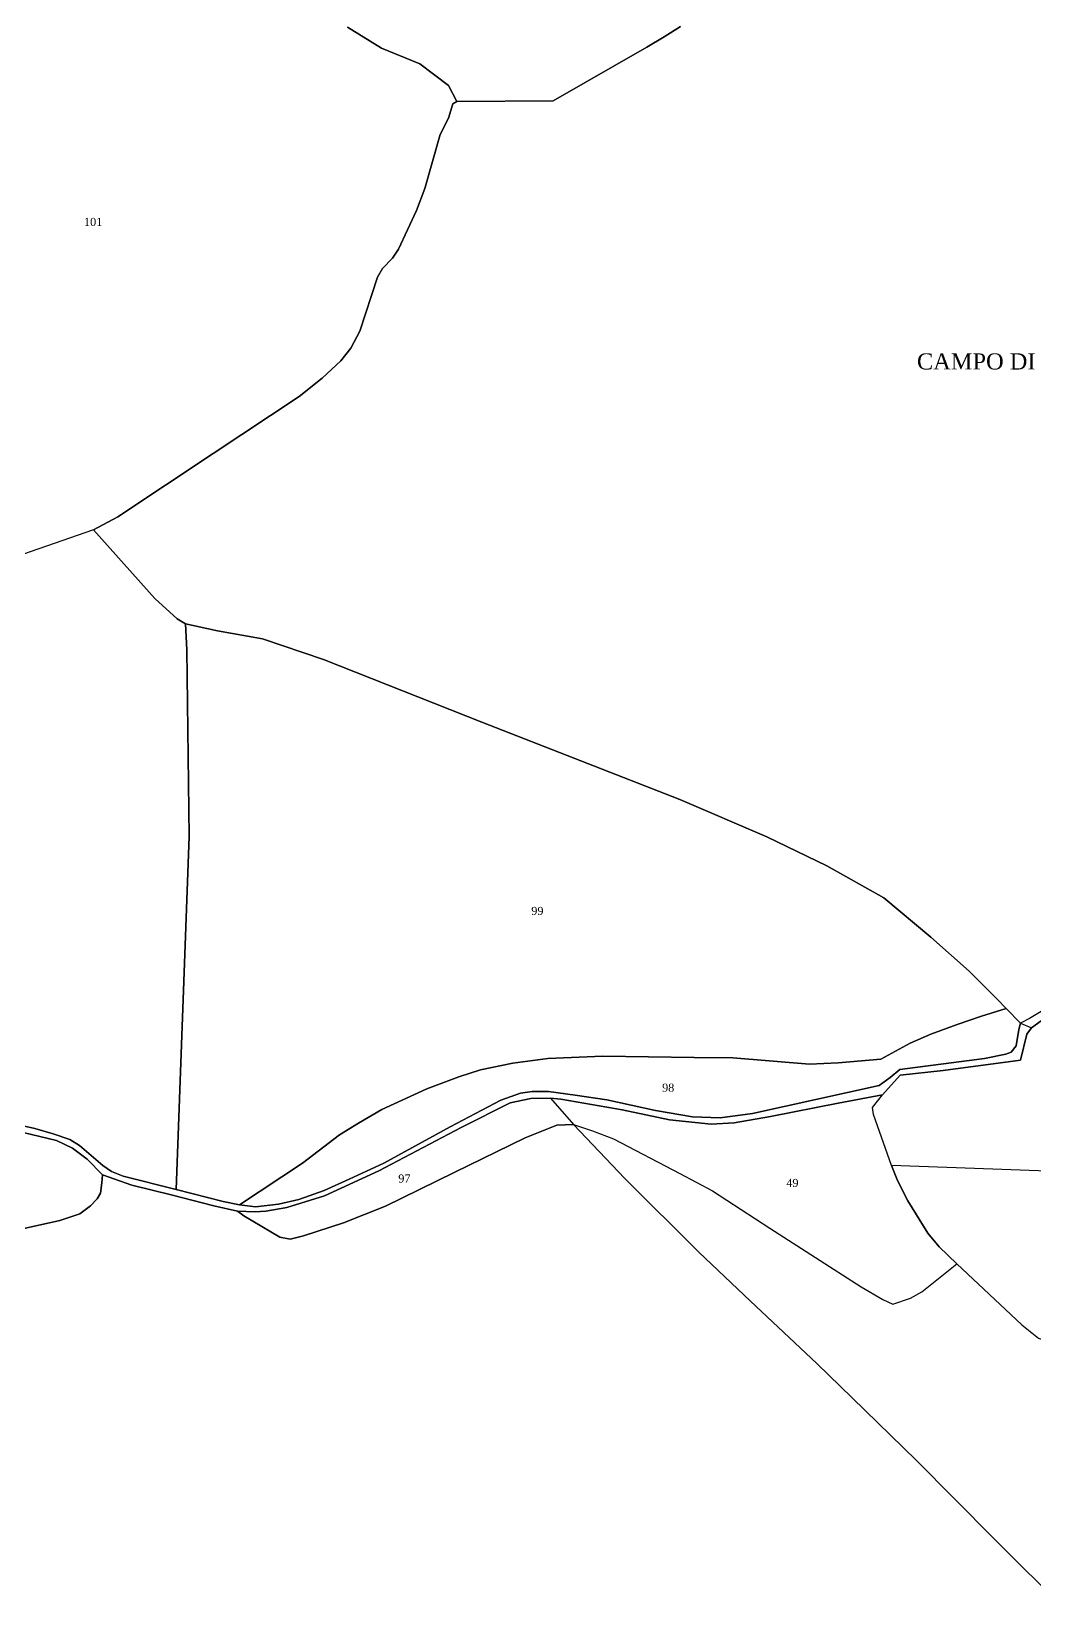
# Model space of a CAD drawing. Extents: x 1205702 to 1209344, y 6150197 to 6152796.
# Drawn here: x 1208218.1 to 1208466.6, y 6150844.7 to 6151235.9 of the extents above; entities that cross this region are included whole.
import ezdxf

# ---------------------------------------------------------------- set-up
doc = ezdxf.new("R2010")
doc.units = 0
doc.linetypes.add('CONTINU', pattern=[0])
for name, color, linetype in [('1LIEUDIT', 7, 'CONTINU'), ('1PARCELLE', 7, 'CONTINU'), ('1SUBDSECT', 7, 'CONTINU'), ('1TRONFLUV', 7, 'CONTINU'), ('3LIEUDITTEX', 7, 'CONTINU'), ('3PARCELLETEX', 7, 'CONTINU')]:
    doc.layers.add(name, color=color, linetype=linetype)
doc.styles.get("Standard").update_dxf_attribs({"font": 'Times New Roman'})

msp = doc.modelspace()

# ---------------------------------------------------------------- linework, layer by layer
at = {"layer": '1LIEUDIT'}
for points in [[(1208296.34, 6151236.98), (1208304.77, 6151231.84), (1208314.27, 6151227.91), (1208321.41, 6151222.58), (1208323.43, 6151218.63), (1208322.47, 6151218.06), (1208321.41, 6151214.52), (1208319.33, 6151210.47), (1208315.54, 6151197.06), (1208313.44, 6151191.58), (1208308.99, 6151182.06), (1208307.52, 6151179.78), (1208305.05, 6151177.22), (1208303.85, 6151175.07), (1208299.43, 6151161.71), (1208297.18, 6151157.56), (1208294.72, 6151154.39), (1208290.1, 6151150.08), (1208284.38, 6151145.57), (1208263.08, 6151131.4), (1208239.44, 6151115.75), (1208233.45, 6151112.55), (1208248.65, 6151095.49), (1208254.14, 6151090.49), (1208256.24, 6151089.25), (1208264.19, 6151087.51), (1208275.28, 6151085.53), (1208290.42, 6151080.41), (1208329.62, 6151064.91), (1208378.7, 6151045.72), (1208400.27, 6151036.52), (1208415.15, 6151029.3), (1208429.28, 6151021.38), (1208440.95, 6151011.64), (1208450.37, 6151003.23), (1208457.37, 6150996.31), (1208459.56, 6150993.99), (1208463.13, 6150990.36), (1208463.13, 6150990.36), (1208465.87, 6150989.24), (1208464.72, 6150987.64), (1208463.16, 6150981.17), (1208443.94, 6150978.62), (1208433.31, 6150977.46), (1208428.94, 6150972.65), (1208417.97, 6150970.56), (1208401.22, 6150967.27), (1208392.22, 6150965.7), (1208386.5, 6150965.31), (1208376.12, 6150966.44), (1208364.45, 6150968.89), (1208349.2, 6150971.53), (1208346.66, 6150971.75), (1208341.81, 6150971.74), (1208336.68, 6150970.61), (1208324.55, 6150964.51), (1208304.17, 6150953.77), (1208290.68, 6150947.58), (1208281.33, 6150944.7), (1208276.17, 6150943.84), (1208273.53, 6150943.66), (1208269.11, 6150943.81), (1208263.27, 6150945.15), (1208252.72, 6150947.81), (1208242.92, 6150950.22), (1208235.65, 6150952.79), (1208231.9, 6150956.64), (1208228.26, 6150959.37), (1208224.29, 6150961.31), (1208216.05, 6150963.31)], [(1208378.9, 6151237.15), (1208374.88, 6151234.61), (1208370.56, 6151232.03), (1208347.34, 6151218.77), (1208323.43, 6151218.63), (1208322.47, 6151218.06), (1208321.41, 6151214.52), (1208319.33, 6151210.47), (1208315.54, 6151197.06), (1208313.44, 6151191.58), (1208308.99, 6151182.06), (1208307.52, 6151179.78), (1208305.05, 6151177.22), (1208303.85, 6151175.07), (1208299.43, 6151161.71), (1208297.18, 6151157.56), (1208294.72, 6151154.39), (1208290.1, 6151150.08), (1208284.38, 6151145.57), (1208263.08, 6151131.4), (1208239.44, 6151115.75), (1208233.45, 6151112.55), (1208248.65, 6151095.49), (1208254.14, 6151090.49), (1208256.24, 6151089.25), (1208264.19, 6151087.51), (1208275.28, 6151085.53), (1208290.42, 6151080.41), (1208329.62, 6151064.91), (1208378.7, 6151045.72), (1208400.27, 6151036.52), (1208415.15, 6151029.3), (1208429.28, 6151021.38), (1208440.95, 6151011.64), (1208450.37, 6151003.23), (1208457.37, 6150996.31), (1208459.56, 6150993.99), (1208463.13, 6150990.36), (1208463.13, 6150990.36), (1208465.87, 6150989.24), (1208470.64, 6150992.69)], [(1208470.64, 6150992.69), (1208465.87, 6150989.24), (1208464.72, 6150987.64), (1208463.16, 6150981.17), (1208443.94, 6150978.62), (1208433.31, 6150977.46), (1208428.94, 6150972.65), (1208417.97, 6150970.56), (1208401.22, 6150967.27), (1208392.22, 6150965.7), (1208386.5, 6150965.31), (1208376.12, 6150966.44), (1208364.45, 6150968.89), (1208349.2, 6150971.53), (1208346.66, 6150971.75), (1208352.39, 6150965.25), (1208365.13, 6150951.92), (1208383.45, 6150933.61), (1208396.21, 6150921.5), (1208412.66, 6150906.09), (1208421.4, 6150897.61), (1208437.24, 6150882.12), (1208456.54, 6150862.72), (1208474.66, 6150844.68)], [(1208216.05, 6150963.31), (1208224.29, 6150961.31), (1208228.26, 6150959.37), (1208231.9, 6150956.64), (1208235.65, 6150952.79), (1208242.92, 6150950.22), (1208252.72, 6150947.81), (1208263.27, 6150945.15), (1208269.11, 6150943.81), (1208273.53, 6150943.66), (1208276.17, 6150943.84), (1208281.33, 6150944.7), (1208290.68, 6150947.58), (1208304.17, 6150953.77), (1208324.55, 6150964.51), (1208336.68, 6150970.61), (1208341.81, 6150971.74), (1208346.66, 6150971.75), (1208352.39, 6150965.25), (1208352.39, 6150965.25), (1208365.13, 6150951.92), (1208383.45, 6150933.61), (1208396.21, 6150921.5), (1208412.66, 6150906.09), (1208421.4, 6150897.61), (1208437.24, 6150882.12), (1208456.54, 6150862.72), (1208474.66, 6150844.68)]]:
    msp.add_lwpolyline(points, dxfattribs=at)
at = {"layer": '1PARCELLE'}
for points in [[(1208296.34, 6151236.98), (1208304.77, 6151231.84), (1208314.27, 6151227.91), (1208321.41, 6151222.58), (1208323.43, 6151218.63), (1208323.43, 6151218.63), (1208322.47, 6151218.06), (1208321.41, 6151214.52), (1208319.33, 6151210.47), (1208315.54, 6151197.06), (1208313.44, 6151191.58), (1208308.99, 6151182.06), (1208307.52, 6151179.78), (1208305.05, 6151177.22), (1208303.85, 6151175.07), (1208299.43, 6151161.71), (1208297.18, 6151157.56), (1208294.72, 6151154.39), (1208290.1, 6151150.08), (1208284.38, 6151145.57), (1208263.08, 6151131.4), (1208239.44, 6151115.75), (1208233.45, 6151112.55), (1208210.03, 6151104.43)], [(1208472.34, 6150995.74), (1208465.4, 6150991.52), (1208463.13, 6150990.36), (1208459.56, 6150993.99), (1208457.37, 6150996.31), (1208450.37, 6151003.23), (1208440.95, 6151011.64), (1208429.28, 6151021.38), (1208415.15, 6151029.3), (1208400.27, 6151036.52), (1208378.7, 6151045.72), (1208329.62, 6151064.91), (1208290.42, 6151080.41), (1208275.28, 6151085.53), (1208264.19, 6151087.51), (1208256.24, 6151089.25), (1208254.14, 6151090.49), (1208248.65, 6151095.49), (1208233.45, 6151112.55), (1208239.44, 6151115.75), (1208263.08, 6151131.4), (1208284.38, 6151145.57), (1208290.1, 6151150.08), (1208294.72, 6151154.39), (1208297.18, 6151157.56), (1208299.43, 6151161.71), (1208303.85, 6151175.07), (1208305.05, 6151177.22), (1208307.52, 6151179.78), (1208308.99, 6151182.06), (1208313.44, 6151191.58), (1208315.54, 6151197.06), (1208319.33, 6151210.47), (1208321.41, 6151214.52), (1208322.47, 6151218.06), (1208323.43, 6151218.63), (1208323.43, 6151218.63), (1208347.34, 6151218.77), (1208370.56, 6151232.03), (1208374.88, 6151234.61), (1208378.9, 6151237.15)], [(1208212.65, 6150965.71), (1208218.87, 6150964.27), (1208223.41, 6150962.96), (1208227.54, 6150961.53), (1208229.95, 6150960.1), (1208235.73, 6150955.07), (1208237.94, 6150953.61), (1208240.79, 6150952.44), (1208253.93, 6150949.2), (1208257.15, 6151036.55), (1208256.53, 6151082.79), (1208256.24, 6151089.25), (1208256.24, 6151089.25), (1208254.14, 6151090.49), (1208248.65, 6151095.49), (1208233.45, 6151112.55), (1208210.03, 6151104.43)], [(1208205.04, 6150937.06), (1208225.13, 6150941.52), (1208230.04, 6150943.15), (1208232.71, 6150945.12), (1208234.38, 6150946.83), (1208235.2, 6150948.26), (1208235.48, 6150950.83), (1208235.65, 6150952.79), (1208242.92, 6150950.22), (1208252.72, 6150947.81), (1208263.27, 6150945.15), (1208269.11, 6150943.81), (1208270.65, 6150942.62), (1208279.57, 6150937.4), (1208282.16, 6150936.84), (1208285.48, 6150937.73), (1208295.41, 6150940.89), (1208305.81, 6150945.07), (1208322.84, 6150953.41), (1208340.39, 6150962), (1208348.25, 6150965.06), (1208352.39, 6150965.25), (1208365.13, 6150951.92), (1208383.45, 6150933.61), (1208396.21, 6150921.5), (1208412.66, 6150906.09), (1208421.4, 6150897.61), (1208437.24, 6150882.12), (1208456.54, 6150862.72), (1208474.66, 6150844.68)], [(1208216.05, 6150963.31), (1208224.29, 6150961.31), (1208228.26, 6150959.37), (1208231.9, 6150956.64), (1208235.65, 6150952.79), (1208235.48, 6150950.83), (1208235.2, 6150948.26), (1208234.38, 6150946.83), (1208232.71, 6150945.12), (1208230.04, 6150943.15), (1208225.13, 6150941.52), (1208205.04, 6150937.06)], [(1208474.66, 6150844.68), (1208456.54, 6150862.72), (1208437.24, 6150882.12), (1208421.4, 6150897.61), (1208412.66, 6150906.09), (1208396.21, 6150921.5), (1208383.45, 6150933.61), (1208365.13, 6150951.92), (1208352.39, 6150965.25), (1208357.07, 6150963.71), (1208362.25, 6150961.73), (1208378.71, 6150953.13), (1208386.84, 6150948.81), (1208401, 6150939.61), (1208423.63, 6150925.1), (1208429.03, 6150921.91), (1208431.47, 6150920.73), (1208435.87, 6150922.29), (1208438.72, 6150923.82), (1208447.38, 6150930.75), (1208463.49, 6150915.66), (1208467.57, 6150912.37)]]:
    msp.add_lwpolyline(points, dxfattribs=at)
for points in [[(1208459.56, 6150993.99), (1208457.37, 6150996.31), (1208450.37, 6151003.23), (1208440.95, 6151011.64), (1208429.28, 6151021.38), (1208415.15, 6151029.3), (1208400.27, 6151036.52), (1208378.7, 6151045.72), (1208329.62, 6151064.91), (1208290.42, 6151080.41), (1208275.28, 6151085.53), (1208264.19, 6151087.51), (1208256.24, 6151089.25), (1208256.53, 6151082.79), (1208257.15, 6151036.55), (1208253.93, 6150949.2), (1208265.59, 6150946.19), (1208269.6, 6150945.35), (1208285.2, 6150955.69), (1208294.4, 6150962.68), (1208299.07, 6150965.61), (1208304.91, 6150968.99), (1208316.01, 6150974.07), (1208323.99, 6150977.09), (1208329.33, 6150978.77), (1208337.31, 6150980.44), (1208345.98, 6150981.57), (1208359.67, 6150982.2), (1208382.29, 6150981.85), (1208391.89, 6150981.74), (1208410.84, 6150980.24), (1208417.98, 6150980.55), (1208428.56, 6150981.44), (1208435.79, 6150985.4), (1208440.94, 6150987.66), (1208447.44, 6150990.04), (1208453.49, 6150992.07), (1208459.56, 6150993.99)], [(1208502.56, 6151013.14), (1208503.25, 6151011.95), (1208511.2, 6151005.24), (1208515.91, 6151002.23), (1208520.59, 6150999.9), (1208508.45, 6150985.81), (1208498.01, 6150974.85), (1208474.4, 6150953.5), (1208451.71, 6150954.4), (1208431.2, 6150955.13), (1208426.67, 6150967.77), (1208426.48, 6150969.51), (1208428.94, 6150972.65), (1208433.31, 6150977.46), (1208443.94, 6150978.62), (1208463.16, 6150981.17), (1208464.72, 6150987.64), (1208465.87, 6150989.24), (1208470.64, 6150992.69), (1208477.9, 6150997.53), (1208483.92, 6151001.31), (1208502.56, 6151013.14)], [(1208463.13, 6150990.36), (1208459.56, 6150993.99), (1208453.49, 6150992.07), (1208447.44, 6150990.04), (1208440.94, 6150987.66), (1208435.79, 6150985.4), (1208428.56, 6150981.44), (1208417.98, 6150980.55), (1208410.84, 6150980.24), (1208391.89, 6150981.74), (1208382.29, 6150981.85), (1208359.67, 6150982.2), (1208345.98, 6150981.57), (1208337.31, 6150980.44), (1208329.33, 6150978.77), (1208323.99, 6150977.09), (1208316.01, 6150974.07), (1208304.91, 6150968.99), (1208299.07, 6150965.61), (1208294.4, 6150962.68), (1208285.2, 6150955.69), (1208269.6, 6150945.35), (1208273.54, 6150944.9), (1208279.28, 6150945.52), (1208284.35, 6150946.67), (1208290.56, 6150948.92), (1208296.83, 6150951.69), (1208305.4, 6150955.67), (1208321.8, 6150964.71), (1208334.34, 6150971.26), (1208339.26, 6150973.04), (1208342.1, 6150973.45), (1208346.22, 6150973.46), (1208352.82, 6150972.55), (1208360.65, 6150971.36), (1208372.66, 6150968.69), (1208381.86, 6150967.15), (1208388.68, 6150966.95), (1208396.76, 6150967.97), (1208428.09, 6150974.9), (1208430.85, 6150976.89), (1208433.19, 6150978.9), (1208454.2, 6150981.64), (1208459.46, 6150982.67), (1208460.78, 6150983.15), (1208462.07, 6150984.76), (1208462.7, 6150988.76), (1208463.13, 6150990.36)], [(1208352.39, 6150965.25), (1208348.25, 6150965.06), (1208340.39, 6150962), (1208322.84, 6150953.41), (1208305.81, 6150945.07), (1208295.41, 6150940.89), (1208285.48, 6150937.73), (1208282.16, 6150936.84), (1208279.57, 6150937.4), (1208270.65, 6150942.62), (1208269.11, 6150943.81), (1208273.53, 6150943.66), (1208276.17, 6150943.84), (1208281.33, 6150944.7), (1208290.68, 6150947.58), (1208304.17, 6150953.77), (1208324.55, 6150964.51), (1208336.68, 6150970.61), (1208341.81, 6150971.74), (1208346.66, 6150971.75), (1208352.39, 6150965.25)], [(1208352.39, 6150965.25), (1208357.07, 6150963.71), (1208362.25, 6150961.73), (1208378.71, 6150953.13), (1208386.84, 6150948.81), (1208401, 6150939.61), (1208423.63, 6150925.1), (1208429.03, 6150921.91), (1208431.47, 6150920.73), (1208435.87, 6150922.29), (1208438.72, 6150923.82), (1208447.38, 6150930.75), (1208442.99, 6150934.97), (1208440.14, 6150938.37), (1208435.21, 6150946.37), (1208432.62, 6150951.4), (1208431.2, 6150955.13), (1208426.67, 6150967.77), (1208426.48, 6150969.51), (1208428.94, 6150972.65), (1208417.97, 6150970.56), (1208401.22, 6150967.27), (1208392.22, 6150965.7), (1208386.5, 6150965.31), (1208376.12, 6150966.44), (1208364.45, 6150968.89), (1208349.2, 6150971.53), (1208346.66, 6150971.75), (1208352.39, 6150965.25)], [(1208474.4, 6150953.5), (1208451.71, 6150954.4), (1208431.2, 6150955.13), (1208432.62, 6150951.4), (1208435.21, 6150946.37), (1208440.14, 6150938.37), (1208442.99, 6150934.97), (1208447.38, 6150930.75), (1208463.49, 6150915.66), (1208467.57, 6150912.37), (1208492.4, 6150904.04), (1208496.11, 6150902.99), (1208509.79, 6150919.17), (1208530.91, 6150944.63), (1208545.96, 6150963.12), (1208513.78, 6150956.69), (1208507.79, 6150952.66), (1208487.4, 6150952.92), (1208474.4, 6150953.5)]]:
    msp.add_lwpolyline(points, close=True, dxfattribs=at)
at = {"layer": '1SUBDSECT'}
msp.add_lwpolyline([(1208378.9, 6151237.15), (1208374.88, 6151234.61), (1208370.56, 6151232.03), (1208347.34, 6151218.77), (1208323.43, 6151218.63), (1208321.41, 6151222.58), (1208314.27, 6151227.91), (1208304.77, 6151231.84), (1208296.34, 6151236.98)], dxfattribs=at)
at = {"layer": '1TRONFLUV'}
for points in [[(1208472.34, 6150995.74), (1208465.4, 6150991.52), (1208463.13, 6150990.36), (1208462.7, 6150988.76), (1208462.07, 6150984.76), (1208460.78, 6150983.15), (1208459.46, 6150982.67), (1208454.2, 6150981.64), (1208433.19, 6150978.9), (1208430.85, 6150976.89), (1208428.09, 6150974.9), (1208396.76, 6150967.97), (1208388.68, 6150966.95), (1208381.86, 6150967.15), (1208372.66, 6150968.69), (1208360.65, 6150971.36), (1208352.82, 6150972.55), (1208346.22, 6150973.46), (1208342.1, 6150973.45), (1208339.26, 6150973.04), (1208334.34, 6150971.26), (1208321.8, 6150964.71), (1208305.4, 6150955.67), (1208296.83, 6150951.69), (1208290.56, 6150948.92), (1208284.35, 6150946.67), (1208279.28, 6150945.52), (1208273.54, 6150944.9), (1208269.6, 6150945.35), (1208265.59, 6150946.19), (1208253.93, 6150949.2), (1208240.79, 6150952.44), (1208237.94, 6150953.61), (1208235.73, 6150955.07), (1208229.95, 6150960.1), (1208227.54, 6150961.53), (1208223.41, 6150962.96), (1208218.87, 6150964.27), (1208212.65, 6150965.71)], [(1208216.05, 6150963.31), (1208224.29, 6150961.31), (1208228.26, 6150959.37), (1208231.9, 6150956.64), (1208235.65, 6150952.79), (1208242.92, 6150950.22), (1208252.72, 6150947.81), (1208263.27, 6150945.15), (1208269.11, 6150943.81), (1208273.53, 6150943.66), (1208276.17, 6150943.84), (1208281.33, 6150944.7), (1208290.68, 6150947.58), (1208304.17, 6150953.77), (1208324.55, 6150964.51), (1208336.68, 6150970.61), (1208341.81, 6150971.74), (1208346.66, 6150971.75), (1208349.2, 6150971.53), (1208364.45, 6150968.89), (1208376.12, 6150966.44), (1208386.5, 6150965.31), (1208392.22, 6150965.7), (1208401.22, 6150967.27), (1208417.97, 6150970.56), (1208428.94, 6150972.65), (1208433.31, 6150977.46), (1208443.94, 6150978.62), (1208463.16, 6150981.17), (1208464.72, 6150987.64), (1208465.87, 6150989.24), (1208470.64, 6150992.69)]]:
    msp.add_lwpolyline(points, dxfattribs=at)

# ---------------------------------------------------------------- texts
at = {"layer": '3LIEUDITTEX'}
msp.add_text('CAMPO DI GALLINI', height=4, dxfattribs=at).set_placement((1208437.47, 6151152.24))
at = {"layer": '3PARCELLETEX'}
for s, p in [('101', (1208231.09, 6151187.8)), ('99', (1208341.91, 6151017.16)), ('98', (1208374.33, 6150973.38)), ('97', (1208308.96, 6150950.89)), ('49', (1208405.1, 6150949.8))]:
    msp.add_text(s, height=2, dxfattribs=at).set_placement(p)

doc.saveas('drawing.dxf')
